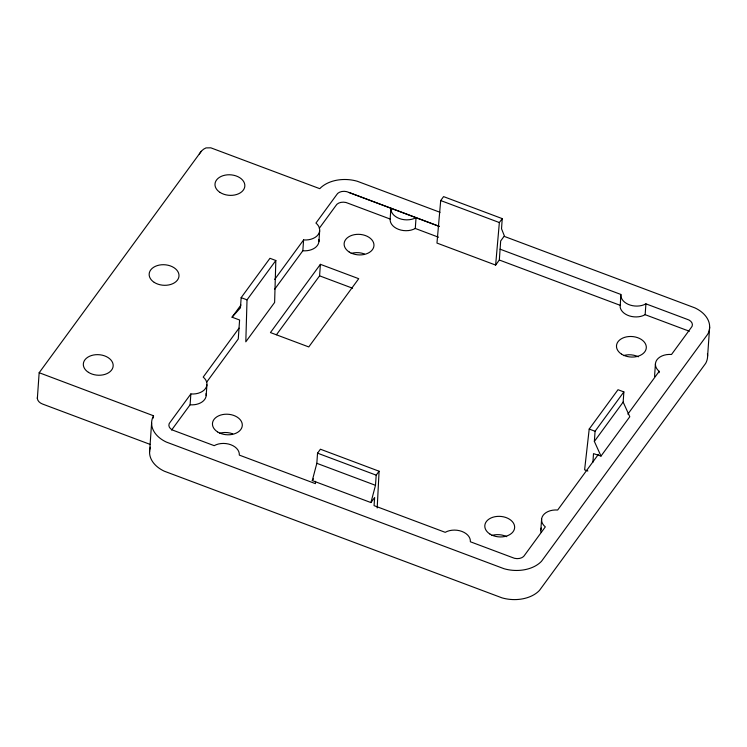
<?xml version="1.0" encoding="UTF-8"?>
<svg xmlns="http://www.w3.org/2000/svg" width="747" height="747" viewBox="0 0 747 747"><rect width="100%" height="100%" fill="white"/><g stroke="black" fill="none" stroke-linecap="round" stroke-linejoin="round"><path stroke-width="1.12" d="M377.188 507.979L379.084 471.226L320.416 449.218L317.54 453.158L316.831 463.317L312.274 480.573L370.932 502.572L374.639 497.511L374.07 505.644L445.212 532.331A15.192 10.439 4 0 1 461.898 531.425A15.192 10.439 4 0 1 470.358 541.762L512.255 557.477A8.264 5.677 4 0 0 524.749 554.993L545.319 526.887A15.192 10.439 4 0 1 543.116 515.318A15.192 10.439 4 0 1 557.664 510.024L598.412 454.344M592.903 462.309L593.51 453.625L600.999 456.072L629.796 416.723L623.157 402.082L623.866 391.914L618.002 389.719L589.206 429.067L584.612 469.816L587.842 471.021M500.098 249.19L499.332 260.021L495.634 265.073L436.967 243.074L440.702 200.551L443.578 196.61L502.236 218.619L501.526 228.778L504.374 235.912L500.677 240.973L500.098 249.19L620.85 294.439L620.934 296.428A15.136 10.402 4 0 0 643.578 304.925L645.912 303.842L686.708 319.137A8.264 5.677 4 0 1 690.975 327.905L671.516 354.48A15.183 10.43 4 0 0 656.968 359.774A15.183 10.43 4 0 0 659.181 371.343L659.087 372.697M37.35 398.506L39.152 372.762L201.26 151.296L203.539 149.223L206.004 147.906L210.813 147.822L319.753 188.674A31.551 21.672 4 0 1 357.234 181.241L440.03 212.297M149.577 452.047L151.613 422.914M153.368 418.012L153.527 415.771L39.189 372.725M171.586 430.085L190.102 404.79L190.858 393.949A15.192 10.439 4 0 0 205.406 388.655A15.192 10.439 4 0 0 203.203 377.086L239.031 328.138M206.172 395.621L206.928 384.78M275.83 260.507L247.024 299.855L245.81 341.809L274.616 302.46L275.83 260.507L269.956 258.303L241.16 297.651L240.45 307.82L232.056 317.186L239.591 320.015L238.265 338.979L206.574 382.277M274.635 289.294L302.834 250.768L303.599 239.927A15.192 10.439 4 0 0 318.147 234.642A15.192 10.439 4 0 0 315.944 223.064L336.514 194.958A8.264 5.677 4 0 1 349.008 192.483L439.32 226.397M318.913 241.608L319.669 230.767M276.474 334.731L319.585 275.839L320.388 264.326L358.719 278.696L308.772 346.935L270.442 332.564L320.388 264.326M315.57 481.32L315.411 483.645L239.301 455.1A15.173 10.421 4 0 0 230.879 444.764A15.173 10.421 4 0 0 214.202 445.66L174.555 430.814A8.264 5.677 4 0 1 170.288 422.055L190.858 393.949M415.285 228.47A15.192 10.439 4 0 1 398.599 229.376A15.192 10.439 4 0 1 390.149 219.039L390.905 208.198A15.192 10.439 4 0 0 399.365 218.535A15.192 10.439 4 0 0 416.042 217.629L415.285 228.47L438.554 237.219M370.932 502.572L375.489 485.317L376.199 475.157L379.084 471.226M502.236 218.619L499.36 222.55L495.634 265.073M540.837 530.034L541.594 519.193M600.999 456.072L594.36 441.43L595.07 431.262L623.866 391.914M689.192 331.453A8.264 5.677 4 0 0 685.951 329.978L645.156 314.683L642.822 315.766A15.136 10.402 4 0 1 620.178 307.269L620.85 294.439M645.156 314.683L645.912 303.842M655.446 363.649L654.689 374.49A15.183 10.43 4 0 0 654.792 376.535M707.614 356.17L709.65 327.037M199.318 153.966L201.26 151.296M232.056 317.186L240.964 305M274.709 279.397L303.599 239.927M319.296 228.283L335.758 205.798A8.264 5.677 4 0 1 348.251 203.324L390.149 219.039M312.274 480.573L313.507 478.883M594.36 441.43L623.157 402.082M627.853 414.118L659.181 371.343M440.702 200.551L499.36 222.55M504.3 236.397L694.934 307.895A31.551 21.672 4 0 1 707.736 334.189L541.51 561.277A31.551 21.672 4 0 1 504.029 568.719L166.32 442.056A31.551 21.672 4 0 1 153.527 415.771M499.332 260.021L620.094 305.28M319.585 275.839L352.593 288.221M241.16 297.651L247.024 299.855M589.206 429.067L595.07 431.262M317.54 453.158L376.199 475.157M316.831 463.317L375.489 485.317M150.399 444.493L42.551 404.043A9.347 6.424 4 0 1 37.509 396.844M349.008 192.483L439.264 226.378M149.689 450.413A31.551 21.672 4 0 0 164.284 471.189L501.984 597.852A31.551 21.672 4 0 0 539.474 590.41L705.7 363.322A31.551 21.672 4 0 0 707.446 353.714M149.811 449.61A31.551 21.672 4 0 1 150.455 447.21M540.931 532.079A15.192 10.439 4 0 1 541.314 528.036M351.127 253.457A14.959 10.281 4 0 1 364.34 253.924M491.815 535.468A14.959 10.281 4 0 1 506.718 536.673M219.469 433.325A14.959 10.281 4 0 1 232.681 433.802M623.484 355.6A14.959 10.281 4 0 1 638.386 356.805M318.81 239.554A15.192 10.439 4 0 1 302.834 250.768M206.079 393.576A15.192 10.439 4 0 1 190.102 404.79M217.545 431.887A14.959 10.281 4 0 0 242.028 427.032A14.959 10.281 4 0 0 222.55 414.585A14.959 10.281 4 0 0 217.545 431.887M349.213 252.01A14.959 10.281 4 0 0 373.696 247.154A14.959 10.281 4 0 0 354.218 234.707A14.959 10.281 4 0 0 349.213 252.01M489.892 534.03A14.959 10.281 4 0 0 514.375 529.175A14.959 10.281 4 0 0 494.897 516.728A14.959 10.281 4 0 0 489.892 534.03M220.076 192.455A14.959 10.281 4 0 0 244.568 187.6A14.959 10.281 4 0 0 225.08 175.153A14.959 10.281 4 0 0 220.076 192.455M154.246 282.394A14.959 10.281 4 0 0 178.729 277.539A14.959 10.281 4 0 0 159.251 265.092A14.959 10.281 4 0 0 154.246 282.394M88.417 372.333A14.959 10.281 4 0 0 112.9 367.477A14.959 10.281 4 0 0 93.422 355.03A14.959 10.281 4 0 0 88.417 372.333M621.56 354.153A14.959 10.281 4 0 0 646.043 349.297A14.959 10.281 4 0 0 626.565 336.86A14.959 10.281 4 0 0 621.56 354.153"/></g></svg>
